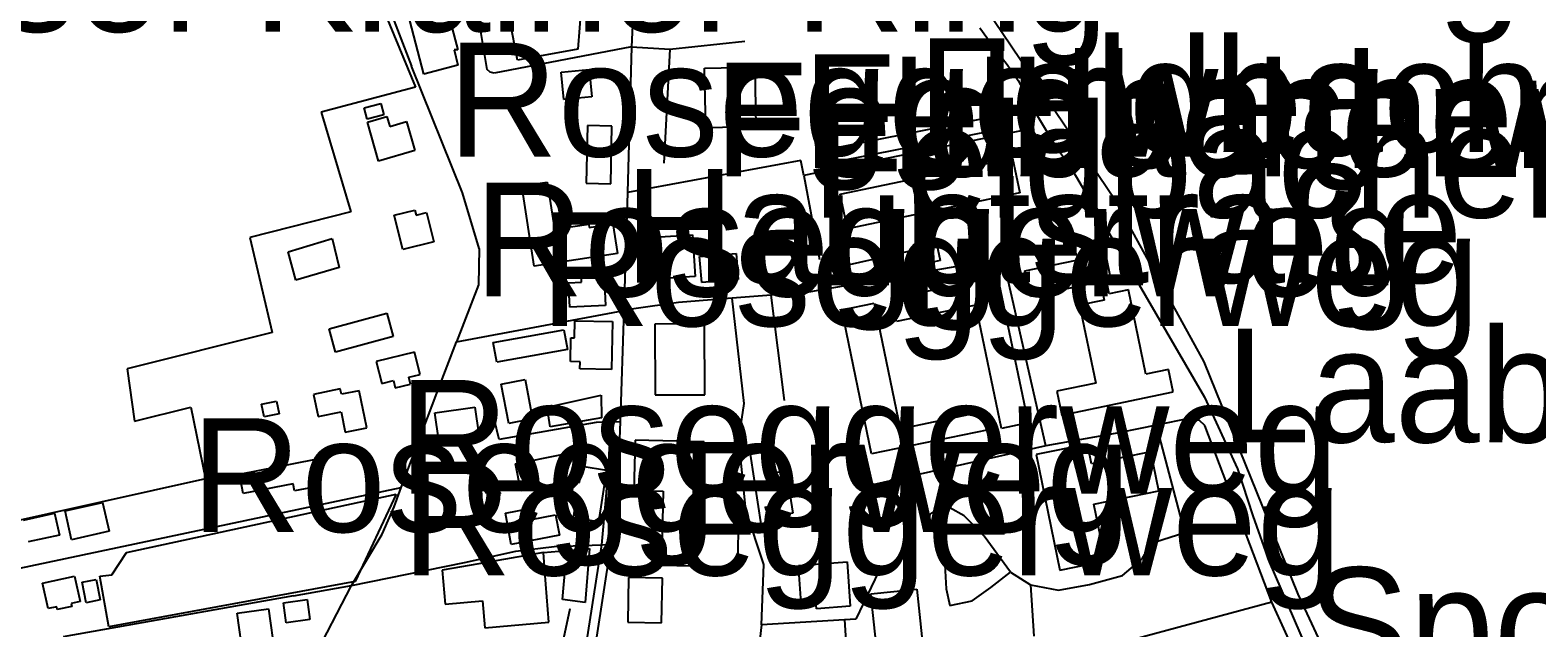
# Model space of a CAD drawing. Extents: x -3657 to 4700, y -7332 to 8131.
# Drawn here: x -2928 to -2353, y -2360 to -2132 of the extents above; entities that cross this region are included whole.
import ezdxf

# ---------------------------------------------------------------- set-up
doc = ezdxf.new("R2010")
doc.units = 0
for name, color, linetype in [('OSM_BUILDING_APARTMENTS', 9, 'CONTINUOUS'), ('OSM_BUILDING_COMMERCIAL', 9, 'CONTINUOUS'), ('OSM_BUILDING_DETACHED', 9, 'CONTINUOUS'), ('OSM_BUILDING_GARAGES', 9, 'CONTINUOUS'), ('OSM_BUILDING_HOUSE', 9, 'CONTINUOUS'), ('OSM_BUILDING_ROOF', 9, 'CONTINUOUS'), ('OSM_BUILDING_YES', 9, 'CONTINUOUS'), ('OSM_HIGHWAY_FOOTWAY', 8, 'CONTINUOUS'), ('OSM_HIGHWAY_PATH', 8, 'CONTINUOUS'), ('OSM_HIGHWAY_RESIDENTIAL', 8, 'CONTINUOUS'), ('OSM_HIGHWAY_SECONDARY', 8, 'CONTINUOUS'), ('OSM_HIGHWAY_SERVICE', 8, 'CONTINUOUS'), ('OSM_LABELS', 8, 'CONTINUOUS'), ('OSM_LANDUSE_FARMLAND', 3, 'CONTINUOUS'), ('OSM_WATERWAY_STREAM', 4, 'CONTINUOUS')]:
    doc.layers.add(name, color=color, linetype=linetype)

msp = doc.modelspace()

# ---------------------------------------------------------------- linework, layer by layer
at = {"layer": 'OSM_BUILDING_APARTMENTS'}
for p, q in [((-2777.692706, -2148.481241), (-2783.760275, -2125.163665)), ((-2767.393007, -2129.155563), (-2764.753615, -2139.29654)), ((-2764.753615, -2139.29654), (-2766.15674, -2139.29654)), ((-2766.15674, -2139.29654), (-2764.647432, -2145.078676)), ((-2764.647432, -2145.078676), (-2777.692706, -2148.481241)), ((-2618.942345, -2194.271312), (-2553.276078, -2180.560977)), ((-2553.276078, -2180.560977), (-2550.500165, -2193.859891)), ((-2616.166432, -2207.570225), (-2618.942345, -2194.271312)), ((-2550.500165, -2193.859891), (-2616.166432, -2207.570225)), ((-2599.268252, -2234.079096), (-2558.896164, -2225.66164)), ((-2558.896164, -2225.66164), (-2547.238847, -2281.54821)), ((-2597.417643, -2242.941331), (-2599.268252, -2234.079096)), ((-2618.259743, -2238.404578), (-2605.950163, -2235.869334)), ((-2606.936142, -2293.434947), (-2618.259743, -2238.404578)), ((-2605.950163, -2235.869334), (-2596.090363, -2283.783228)), ((-2567.178396, -2236.636579), (-2597.417643, -2242.941331)), ((-2557.379272, -2283.660913), (-2567.178396, -2236.636579)), ((-2596.090363, -2283.783228), (-2563.856402, -2277.15601)), ((-2563.856402, -2277.15601), (-2562.392601, -2284.272485)), ((-2562.392601, -2284.272485), (-2606.936142, -2293.434947)), ((-2547.238847, -2281.54821), (-2557.379272, -2283.660913))]:
    msp.add_line(p, q, dxfattribs=at)
at = {"layer": 'OSM_BUILDING_COMMERCIAL'}
for p, q in [((-2670.698709, -2243.753054), (-2689.62194, -2243.964325)), ((-2689.62194, -2243.964325), (-2689.523342, -2270.817899)), ((-2670.501513, -2270.929094), (-2670.698709, -2243.753054)), ((-2689.523342, -2270.817899), (-2670.501513, -2270.929094))]:
    msp.add_line(p, q, dxfattribs=at)
at = {"layer": 'OSM_BUILDING_DETACHED'}
for p, q in [((-2799.179485, -2166.839523), (-2791.769466, -2164.704581)), ((-2791.769466, -2164.704581), (-2790.684888, -2168.474089)), ((-2794.917017, -2181.661807), (-2799.179485, -2166.839523)), ((-2790.684888, -2168.474089), (-2784.238096, -2166.617134)), ((-2784.238096, -2166.617134), (-2781.060207, -2177.669909)), ((-2781.060207, -2177.669909), (-2794.917017, -2181.661807)), ((-2788.932877, -2202.310705), (-2781.08296, -2200.375913)), ((-2785.709481, -2215.387228), (-2788.932877, -2202.310705)), ((-2781.08296, -2200.375913), (-2780.597554, -2202.344064)), ((-2780.597554, -2202.344064), (-2776.653634, -2201.365548)), ((-2776.653634, -2201.365548), (-2773.908059, -2212.473921)), ((-2829.373225, -2216.321266), (-2812.566059, -2211.228538)), ((-2812.566059, -2211.228538), (-2809.94942, -2222.336911)), ((-2826.445623, -2227.118293), (-2829.373225, -2216.321266)), ((-2773.908059, -2212.473921), (-2785.709481, -2215.387228)), ((-2809.94942, -2222.336911), (-2826.445623, -2227.118293))]:
    msp.add_line(p, q, dxfattribs=at)
at = {"layer": 'OSM_BUILDING_GARAGES'}
for p, q in [((-2621.475555, -2176.76923), (-2560.541992, -2164.637864)), ((-2560.541992, -2164.637864), (-2559.495337, -2169.897384)), ((-2559.495337, -2169.897384), (-2620.428899, -2182.02875)), ((-2620.428899, -2182.02875), (-2621.475555, -2176.76923))]:
    msp.add_line(p, q, dxfattribs=at)
at = {"layer": 'OSM_BUILDING_HOUSE'}
for p, q in [((-2781.166389, -2254.561201), (-2795.781646, -2258.119439)), ((-2779.095831, -2263.089852), (-2781.166389, -2254.561201)), ((-2795.781646, -2258.119439), (-2793.733841, -2266.536895)), ((-2783.441727, -2264.146204), (-2779.095831, -2263.089852)), ((-2793.733841, -2266.536895), (-2789.24384, -2265.447184)), ((-2789.24384, -2265.447184), (-2788.568823, -2268.227058)), ((-2788.568823, -2268.227058), (-2782.789464, -2266.826001)), ((-2782.789464, -2266.826001), (-2783.441727, -2264.146204))]:
    msp.add_line(p, q, dxfattribs=at)
at = {"layer": 'OSM_BUILDING_ROOF'}
for p, q in [((-2626.746756, -2223.660131), (-2582.081863, -2213.685946)), ((-2582.081863, -2213.685946), (-2580.769751, -2219.568158)), ((-2580.769751, -2219.568158), (-2625.434644, -2229.542343)), ((-2625.434644, -2229.542343), (-2626.746756, -2223.660131))]:
    msp.add_line(p, q, dxfattribs=at)
at = {"layer": 'OSM_BUILDING_YES'}
for p, q in [((-2717.646525, -2122.750735), (-2718.951052, -2139.040792)), ((-2741.947139, -2143.24396), (-2744.859572, -2127.943538)), ((-2718.951052, -2139.040792), (-2741.947139, -2143.24396)), ((-2725.25374, -2147.713996), (-2714.620325, -2146.735481)), ((-2724.298098, -2158.166319), (-2725.25374, -2147.713996)), ((-2714.620325, -2146.735481), (-2713.664683, -2157.198923)), ((-2670.607696, -2146.201745), (-2651.510022, -2145.801443)), ((-2670.129875, -2168.985586), (-2670.607696, -2146.201745)), ((-2651.510022, -2145.801443), (-2651.032201, -2168.585284)), ((-2800.430921, -2161.357614), (-2794.052389, -2159.700809)), ((-2794.052389, -2159.700809), (-2792.91472, -2164.07077)), ((-2713.664683, -2157.198923), (-2724.298098, -2158.166319)), ((-2799.285667, -2165.738694), (-2800.430921, -2161.357614)), ((-2792.91472, -2164.07077), (-2799.285667, -2165.738694)), ((-2715.295342, -2168.162743), (-2715.720072, -2190.14598)), ((-2705.943701, -2168.351774), (-2715.295342, -2168.162743)), ((-2706.368431, -2190.323892), (-2705.943701, -2168.351774)), ((-2651.032201, -2168.585284), (-2670.129875, -2168.985586)), ((-2740.308896, -2191.157854), (-2730.585616, -2189.667842)), ((-2735.60653, -2221.825415), (-2740.308896, -2191.157854)), ((-2730.585616, -2189.667842), (-2727.824872, -2207.69254)), ((-2715.720072, -2190.14598), (-2706.368431, -2190.323892)), ((-2727.824872, -2207.69254), (-2714.794768, -2205.691031)), ((-2714.794768, -2205.691031), (-2714.582403, -2207.058728)), ((-2714.582403, -2207.058728), (-2705.572063, -2205.668792)), ((-2705.572063, -2205.668792), (-2703.842805, -2216.943957)), ((-2689.864643, -2210.717042), (-2675.226633, -2209.827482)), ((-2688.909001, -2226.584558), (-2689.864643, -2210.717042)), ((-2675.226633, -2209.827482), (-2674.270991, -2225.706118)), ((-2703.842805, -2216.943957), (-2735.60653, -2221.825415)), ((-2672.526564, -2218.111504), (-2658.631831, -2216.921718)), ((-2658.631831, -2216.921718), (-2657.789956, -2226.829186)), ((-2548.588881, -2223.560056), (-2517.758046, -2217.155228)), ((-2517.758046, -2217.155228), (-2515.72541, -2226.97374)), ((-2671.677105, -2228.018972), (-2672.526564, -2218.111504)), ((-2722.485411, -2228.085689), (-2717.50242, -2227.829941)), ((-2722.000006, -2237.48166), (-2722.485411, -2228.085689)), ((-2717.707201, -2223.771326), (-2709.05333, -2223.326546)), ((-2717.50242, -2227.829941), (-2717.707201, -2223.771326)), ((-2709.05333, -2223.326546), (-2708.363144, -2236.781132)), ((-2674.270991, -2225.706118), (-2688.909001, -2226.584558)), ((-2657.789956, -2226.829186), (-2671.677105, -2228.018972)), ((-2546.556246, -2233.367448), (-2548.588881, -2223.560056)), ((-2519.661746, -2227.785463), (-2546.556246, -2233.367448)), ((-2517.363654, -2227.307325), (-2519.661746, -2227.785463)), ((-2517.363654, -2227.307325), (-2519.661746, -2227.785463)), ((-2519.661746, -2227.785463), (-2518.220698, -2234.735146)), ((-2515.72541, -2226.97374), (-2517.363654, -2227.307325)), ((-2516.324583, -2232.333335), (-2517.363654, -2227.307325)), ((-2509.020746, -2230.821084), (-2516.324583, -2232.333335)), ((-2502.354005, -2262.967538), (-2509.020746, -2230.821084)), ((-2813.771988, -2245.665607), (-2791.799804, -2239.661081)), ((-2791.799804, -2239.661081), (-2789.357607, -2248.623392)), ((-2708.363144, -2236.781132), (-2722.000006, -2237.48166)), ((-2518.220698, -2234.735146), (-2527.633014, -2236.681057)), ((-2527.633014, -2236.681057), (-2521.459263, -2266.447939)), ((-2811.329792, -2254.616799), (-2813.771988, -2245.665607)), ((-2751.177429, -2250.936246), (-2724.229838, -2246.04367)), ((-2724.229838, -2246.04367), (-2722.872219, -2253.560447)), ((-2720.270749, -2249.179367), (-2720.149397, -2242.674463)), ((-2720.149397, -2242.674463), (-2705.784427, -2242.941331)), ((-2705.784427, -2242.941331), (-2706.125728, -2261.16618)), ((-2789.357607, -2248.623392), (-2811.329792, -2254.616799)), ((-2749.812226, -2258.453024), (-2751.177429, -2250.936246)), ((-2721.726965, -2258.186156), (-2721.560107, -2249.157128)), ((-2721.560107, -2249.157128), (-2720.270749, -2249.179367)), ((-2722.872219, -2253.560447), (-2749.812226, -2258.453024)), ((-2718.094008, -2258.252873), (-2721.726965, -2258.186156)), ((-2718.139515, -2260.94379), (-2718.094008, -2258.252873)), ((-2706.125728, -2261.16618), (-2718.139515, -2260.94379)), ((-2493.707719, -2261.16618), (-2502.354005, -2262.967538)), ((-2491.92537, -2269.772667), (-2493.707719, -2261.16618)), ((-2809.517106, -2268.61624), (-2819.703037, -2270.684465)), ((-2809.107545, -2270.662226), (-2809.517106, -2268.61624)), ((-2748.120891, -2266.737046), (-2739.072628, -2265.013524)), ((-2745.261549, -2281.792839), (-2748.120891, -2266.737046)), ((-2739.072628, -2265.013524), (-2736.213286, -2280.069317)), ((-2521.459263, -2266.447939), (-2536.317223, -2269.528038)), ((-2839.498481, -2274.465093), (-2833.802551, -2273.342024)), ((-2838.550424, -2279.302072), (-2839.498481, -2274.465093)), ((-2833.802551, -2273.342024), (-2832.854493, -2278.179004)), ((-2819.703037, -2270.684465), (-2817.988949, -2279.13528)), ((-2802.281529, -2269.283409), (-2809.107545, -2270.662226)), ((-2799.422188, -2283.416285), (-2802.281529, -2269.283409)), ((-2730.67663, -2275.532564), (-2710.024141, -2270.995811)), ((-2710.024141, -2270.995811), (-2709.872452, -2279.602299)), ((-2536.317223, -2269.528038), (-2534.436276, -2278.601544)), ((-2534.436276, -2278.601544), (-2491.92537, -2269.772667)), ((-2832.854493, -2278.179004), (-2838.550424, -2279.302072)), ((-2817.988949, -2279.13528), (-2809.175805, -2277.356161)), ((-2809.175805, -2277.356161), (-2807.62099, -2285.073089)), ((-2773.460576, -2277.767582), (-2758.162718, -2275.543684)), ((-2771.928515, -2288.297742), (-2773.460576, -2277.767582)), ((-2758.162718, -2275.543684), (-2756.638241, -2286.073843)), ((-2736.213286, -2280.069317), (-2745.261549, -2281.792839)), ((-2729.561714, -2283.104939), (-2730.67663, -2275.532564)), ((-2709.872452, -2279.602299), (-2729.561714, -2283.104939)), ((-2807.62099, -2285.073089), (-2799.422188, -2283.416285)), ((-2756.638241, -2286.073843), (-2771.928515, -2288.297742)), ((-2697.138142, -2288.130949), (-2697.585625, -2307.40103)), ((-2670.766969, -2288.753641), (-2697.138142, -2288.130949)), ((-2671.555753, -2322.456823), (-2670.766969, -2288.753641)), ((-2524.66749, -2289.632081), (-2544.258154, -2293.635098)), ((-2523.12026, -2297.226694), (-2524.66749, -2289.632081)), ((-2847.993078, -2301.162995), (-2819.483088, -2295.58101)), ((-2819.483088, -2295.58101), (-2817.503543, -2305.699748)), ((-2742.758677, -2297.204455), (-2725.064128, -2293.657337)), ((-2740.710872, -2307.467747), (-2742.758677, -2297.204455)), ((-2725.064128, -2293.657337), (-2723.008739, -2303.931749)), ((-2653.171019, -2293.501664), (-2645.396946, -2292.28964)), ((-2648.900967, -2321.022409), (-2653.171019, -2293.501664)), ((-2645.396946, -2292.28964), (-2644.115172, -2300.529184)), ((-2544.258154, -2293.635098), (-2535.247814, -2337.768365)), ((-2500.450305, -2292.600985), (-2523.12026, -2297.226694)), ((-2497.401351, -2307.545584), (-2500.450305, -2292.600985)), ((-2846.544446, -2308.557457), (-2847.993078, -2301.162995)), ((-2718.291204, -2304.33205), (-2717.312809, -2298.105134)), ((-2717.312809, -2298.105134), (-2707.961168, -2299.572907)), ((-2707.961168, -2299.572907), (-2711.055628, -2319.343365)), ((-2644.115172, -2300.529184), (-2639.518989, -2299.806417)), ((-2639.518989, -2299.806417), (-2637.000947, -2316.051996)), ((-2827.461941, -2304.821308), (-2846.544446, -2308.557457)), ((-2826.931029, -2307.545584), (-2827.461941, -2304.821308)), ((-2817.503543, -2305.699748), (-2826.931029, -2307.545584)), ((-2723.008739, -2303.931749), (-2740.710872, -2307.467747)), ((-2721.423587, -2310.058589), (-2720.475529, -2303.998465)), ((-2720.475529, -2303.998465), (-2718.291204, -2304.33205)), ((-2697.585625, -2307.40103), (-2686.360622, -2307.656779)), ((-2686.360622, -2307.656779), (-2687.028055, -2335.855812)), ((-2522.210125, -2312.616072), (-2497.401351, -2307.545584)), ((-2914.463298, -2315.162436), (-2900.121081, -2311.904425)), ((-2900.121081, -2311.904425), (-2897.618209, -2322.923842)), ((-2746.566076, -2316.018637), (-2737.343371, -2314.272877)), ((-2737.343371, -2314.272877), (-2736.554587, -2318.420447)), ((-2719.40612, -2310.381054), (-2721.423587, -2310.058589)), ((-2720.581712, -2317.853353), (-2719.40612, -2310.381054)), ((-2517.803553, -2334.210127), (-2522.210125, -2312.616072)), ((-2930.329991, -2318.720674), (-2918.429971, -2316.074235)), ((-2918.429971, -2316.074235), (-2916.594531, -2324.358257)), ((-2911.960425, -2326.181853), (-2914.463298, -2315.162436)), ((-2744.305907, -2327.927614), (-2746.566076, -2316.018637)), ((-2736.554587, -2318.420447), (-2727.460818, -2316.696926)), ((-2727.460818, -2316.696926), (-2725.989433, -2324.436093)), ((-2711.055628, -2319.343365), (-2720.581712, -2317.853353)), ((-2645.070814, -2320.421956), (-2648.900967, -2321.022409)), ((-2637.000947, -2316.051996), (-2645.541051, -2317.375215)), ((-2645.541051, -2317.375215), (-2645.070814, -2320.421956)), ((-2916.594531, -2324.358257), (-2928.494551, -2326.993576)), ((-2897.618209, -2322.923842), (-2911.960425, -2326.181853)), ((-2725.989433, -2324.436093), (-2744.305907, -2327.927614)), ((-2657.645851, -2322.790408), (-2671.555753, -2322.456823)), ((-2657.971983, -2336.54522), (-2657.645851, -2322.790408)), ((-2732.034248, -2331.07443), (-2756.638241, -2335.310957)), ((-2732.034248, -2331.07443), (-2714.47622, -2329.562179)), ((-2731.495752, -2338.335459), (-2732.034248, -2331.07443)), ((-2731.495752, -2338.335459), (-2732.034248, -2331.07443)), ((-2714.47622, -2329.562179), (-2716.106879, -2350.122121)), ((-2756.638241, -2335.310957), (-2770.692248, -2337.812843)), ((-2770.692248, -2337.812843), (-2769.546994, -2350.700335)), ((-2723.84303, -2337.490377), (-2731.495752, -2338.335459)), ((-2724.851763, -2348.898977), (-2723.84303, -2337.490377)), ((-2687.028055, -2335.855812), (-2657.971983, -2336.54522)), ((-2634.862129, -2335.933648), (-2616.295368, -2334.58819)), ((-2633.823058, -2350.222196), (-2634.862129, -2335.933648)), ((-2616.295368, -2334.58819), (-2615.066685, -2351.534297)), ((-2535.247814, -2337.768365), (-2517.803553, -2334.210127)), ((-2923.010985, -2342.738778), (-2910.800003, -2340.092339)), ((-2920.91009, -2352.423856), (-2923.010985, -2342.738778)), ((-2910.800003, -2340.092339), (-2908.706691, -2349.777417)), ((-2907.95583, -2342.327357), (-2902.548109, -2341.282124)), ((-2906.423768, -2350.166599), (-2907.95583, -2342.327357)), ((-2902.548109, -2341.282124), (-2901.023632, -2349.110247)), ((-2730.062288, -2357.572181), (-2731.495752, -2338.335459)), ((-2699.610676, -2340.570477), (-2699.944392, -2357.572181)), ((-2686.694338, -2340.826225), (-2699.610676, -2340.570477)), ((-2687.035639, -2357.827929), (-2686.694338, -2340.826225)), ((-2901.023632, -2349.110247), (-2906.423768, -2350.166599)), ((-2831.155574, -2350.166599), (-2822.152818, -2348.910096)), ((-2822.152818, -2348.910096), (-2821.090994, -2356.582546)), ((-2769.546994, -2350.700335), (-2755.273038, -2349.432712)), ((-2755.273038, -2349.432712), (-2754.362903, -2359.729363)), ((-2716.106879, -2350.122121), (-2724.851763, -2348.898977)), ((-2607.194014, -2346.85299), (-2589.681493, -2345.018274)), ((-2604.152645, -2375.908225), (-2607.194014, -2346.85299)), ((-2589.681493, -2345.018274), (-2586.640124, -2374.073508)), ((-2917.648771, -2351.712208), (-2920.91009, -2352.423856)), ((-2917.413653, -2352.813038), (-2917.648771, -2351.712208)), ((-2911.816321, -2351.589894), (-2917.413653, -2352.813038)), ((-2908.706691, -2349.777417), (-2912.059023, -2350.500184)), ((-2912.059023, -2350.500184), (-2911.816321, -2351.589894)), ((-2848.827369, -2354.169616), (-2836.851504, -2352.501692)), ((-2846.41551, -2371.527144), (-2848.827369, -2354.169616)), ((-2836.851504, -2352.501692), (-2834.439646, -2369.87034)), ((-2830.093749, -2357.827929), (-2831.155574, -2350.166599)), ((-2628.157465, -2349.810775), (-2633.823058, -2350.222196)), ((-2627.960269, -2352.468334), (-2628.157465, -2349.810775)), ((-2615.066685, -2351.534297), (-2627.960269, -2352.468334)), ((-2821.090994, -2356.582546), (-2830.093749, -2357.827929)), ((-2754.362903, -2359.729363), (-2730.062288, -2357.572181)), ((-2699.944392, -2357.572181), (-2687.035639, -2357.827929))]:
    msp.add_line(p, q, dxfattribs=at)
at = {"layer": 'OSM_HIGHWAY_FOOTWAY'}
for p, q in [((-2487.473292, -2323.435339), (-2498.387331, -2282.460008)), ((-2708.097688, -2309.736124), (-2706.679394, -2289.287377)), ((-2709.811776, -2328.049928), (-2708.097688, -2309.736124)), ((-2580.580139, -2313.583468), (-2584.774346, -2316.38558)), ((-2577.083703, -2314.006009), (-2580.580139, -2313.583468)), ((-2571.638059, -2317.086108), (-2577.083703, -2314.006009)), ((-2584.774346, -2316.38558), (-2585.335597, -2320.577629)), ((-2585.335597, -2320.577629), (-2582.256305, -2324.347137)), ((-2564.09152, -2324.769678), (-2571.638059, -2317.086108)), ((-2582.256305, -2324.347137), (-2579.184598, -2333.442882)), ((-2554.02694, -2338.468893), (-2564.09152, -2324.769678)), ((-2498.660372, -2326.893501), (-2487.473292, -2323.435339)), ((-2715.621474, -2365.622694), (-2709.811776, -2328.049928)), ((-2503.749546, -2333.409524), (-2501.102569, -2328.728217)), ((-2501.102569, -2328.728217), (-2498.660372, -2326.893501)), ((-2579.184598, -2333.442882), (-2578.486828, -2344.907079)), ((-2511.265747, -2339.792112), (-2503.749546, -2333.409524)), ((-2561.436959, -2344.339985), (-2554.02694, -2338.468893)), ((-2554.02694, -2338.468893), (-2546.343881, -2343.36147)), ((-2546.343881, -2343.36147), (-2535.687712, -2345.418576)), ((-2546.343881, -2343.36147), (-2545.08486, -2362.942896)), ((-2535.687712, -2345.418576), (-2523.878706, -2343.250275)), ((-2523.878706, -2343.250275), (-2511.265747, -2339.792112)), ((-2578.486828, -2344.907079), (-2577.083703, -2351.189592)), ((-2568.558768, -2349.521668), (-2561.436959, -2344.339985)), ((-2577.083703, -2351.189592), (-2568.558768, -2349.521668))]:
    msp.add_line(p, q, dxfattribs=at)
at = {"layer": 'OSM_HIGHWAY_PATH'}
for p, q in [((-2791.769466, -2121.060572), (-2782.410241, -2145.523456)), ((-2762.106638, -2334.832819), (-2742.57665, -2330.562933)), ((-2742.57665, -2330.562933), (-2727.931055, -2328.728217)), ((-2727.931055, -2328.728217), (-2709.811776, -2328.049928)), ((-2709.811776, -2328.049928), (-2706.459445, -2327.927614)), ((-2805.231885, -2343.672815), (-2762.106638, -2334.832819)), ((-2820.067091, -2372.349987), (-2805.231885, -2343.672815)), ((-2827.386097, -2347.597996), (-2915.107977, -2363.209764))]:
    msp.add_line(p, q, dxfattribs=at)
at = {"layer": 'OSM_HIGHWAY_RESIDENTIAL'}
for p, q in [((-2546.245283, -2169.33029), (-2632.768818, -2187.188195)), ((-2633.883734, -2181.450537), (-2699.959561, -2193.681979)), ((-2632.768818, -2187.188195), (-2633.883734, -2181.450537)), ((-2632.768818, -2187.188195), (-2626.845354, -2219.256812)), ((-2660.141139, -2233.956781), (-2680.626769, -2235.602466)), ((-2645.260426, -2232.833712), (-2660.141139, -2233.956781)), ((-2631.009223, -2231.755122), (-2645.260426, -2232.833712)), ((-2697.555287, -2238.093232), (-2701.468869, -2238.660327)), ((-2680.626769, -2235.602466), (-2697.555287, -2238.093232))]:
    msp.add_line(p, q, dxfattribs=at)
at = {"layer": 'OSM_HIGHWAY_SECONDARY'}
for p, q in [((-2697.289831, -2112.198336), (-2698.480591, -2138.084515)), ((-2698.480591, -2138.084515), (-2699.959561, -2193.681979)), ((-2699.959561, -2193.681979), (-2701.468869, -2238.660327)), ((-2701.468869, -2238.660327), (-2702.750643, -2281.11455)), ((-2702.750643, -2281.11455), (-2703.455998, -2297.638116)), ((-2703.455998, -2297.638116), (-2704.487485, -2309.502614)), ((-2704.487485, -2309.502614), (-2706.459445, -2327.927614)), ((-2706.724901, -2330.41838), (-2711.859581, -2363.376556)), ((-2706.459445, -2327.927614), (-2706.724901, -2330.41838))]:
    msp.add_line(p, q, dxfattribs=at)
at = {"layer": 'OSM_HIGHWAY_SERVICE'}
for p, q in [((-2753.483105, -2146.713242), (-2757.373934, -2123.896043)), ((-2683.819827, -2138.974075), (-2655.271915, -2135.905095)), ((-2698.480591, -2138.084515), (-2750.851297, -2148.181015)), ((-2698.480591, -2138.084515), (-2683.819827, -2138.974075)), ((-2683.819827, -2138.974075), (-2686.140673, -2182.506889)), ((-2762.895422, -2193.815413), (-2782.410241, -2145.523456)), ((-2752.330267, -2147.802952), (-2753.483105, -2146.713242)), ((-2750.851297, -2148.181015), (-2752.330267, -2147.802952)), ((-2756.524474, -2215.031405), (-2762.895422, -2193.815413)), ((-2756.524474, -2215.031405), (-2756.873359, -2228.964129)), ((-2556.840775, -2218.834271), (-2631.009223, -2231.755122)), ((-2540.564521, -2290.265892), (-2556.840775, -2218.834271)), ((-2756.873359, -2228.964129), (-2765.155591, -2250.64714)), ((-2655.522202, -2274.153747), (-2660.141139, -2233.956781)), ((-2640.20159, -2273.064037), (-2645.260426, -2232.833712)), ((-2765.155591, -2250.64714), (-2701.468869, -2238.660327)), ((-2772.375998, -2269.172214), (-2765.155591, -2250.64714)), ((-2786.2859, -2306.211245), (-2772.375998, -2269.172214)), ((-2748.886921, -2287.941918), (-2752.77775, -2272.107761)), ((-2657.539669, -2287.819604), (-2655.522202, -2274.153747)), ((-2486.024659, -2279.902525), (-2498.387331, -2282.460008)), ((-2481.959388, -2280.725367), (-2486.024659, -2279.902525)), ((-2711.980932, -2281.459254), (-2748.886921, -2287.941918)), ((-2709.675256, -2281.303581), (-2711.980932, -2281.459254)), ((-2702.750643, -2281.11455), (-2709.675256, -2281.303581)), ((-2512.676457, -2285.406674), (-2540.564521, -2290.265892)), ((-2505.152671, -2283.849945), (-2512.676457, -2285.406674)), ((-2498.387331, -2282.460008), (-2505.152671, -2283.849945)), ((-2479.919168, -2282.548964), (-2481.959388, -2280.725367)), ((-2454.33678, -2349.988687), (-2479.919168, -2282.548964)), ((-2654.900276, -2314.884449), (-2657.539669, -2287.819604)), ((-2540.564521, -2290.265892), (-2606.450737, -2305.266088)), ((-2946.492478, -2340.181295), (-2786.2859, -2306.211245)), ((-2788.9708, -2313.561229), (-2786.2859, -2306.211245)), ((-2793.589737, -2323.991313), (-2788.9708, -2313.561229)), ((-2647.983247, -2335.644542), (-2654.900276, -2314.884449)), ((-2805.231885, -2343.672815), (-2793.589737, -2323.991313)), ((-2648.893383, -2358.617413), (-2647.983247, -2335.644542)), ((-2827.386097, -2347.597996), (-2805.231885, -2343.672815)), ((-2604.243659, -2338.09083), (-2612.988543, -2356.404634)), ((-2722.030344, -2352.535051), (-2724.806257, -2365.578216)), ((-2454.33678, -2349.988687), (-2539.59371, -2372.93932)), ((-2434.859883, -2392.932168), (-2454.33678, -2349.988687)), ((-2648.893383, -2358.617413), (-2650.82742, -2374.518288)), ((-2617.266179, -2356.771578), (-2648.893383, -2358.617413)), ((-2612.988543, -2356.404634), (-2617.266179, -2356.771578)), ((-2617.266179, -2356.771578), (-2615.407986, -2387.494736))]:
    msp.add_line(p, q, dxfattribs=at)
at = {"layer": 'OSM_LANDUSE_FARMLAND'}
for p, q in [((-2801.280381, -2103.981031), (-2780.855426, -2153.518371)), ((-2513.814126, -2196.93999), (-2563.469594, -2123.373427)), ((-2780.855426, -2153.518371), (-2816.828526, -2163.003298)), ((-2816.828526, -2163.003298), (-2805.482172, -2201.031963)), ((-2480.184624, -2258.252873), (-2513.814126, -2196.93999)), ((-2805.482172, -2201.031963), (-2844.041574, -2210.783758)), ((-2844.041574, -2210.783758), (-2835.546977, -2247.12226)), ((-2835.546977, -2247.12226), (-2890.814947, -2260.94379)), ((-2890.814947, -2260.94379), (-2887.96319, -2280.858801)), ((-2444.355629, -2346.908588), (-2480.184624, -2258.252873)), ((-2887.96319, -2280.858801), (-2866.537086, -2275.554803)), ((-2866.537086, -2275.554803), (-2860.962507, -2302.953233)), ((-2860.962507, -2302.953233), (-2953.417091, -2323.546534)), ((-2891.065234, -2331.041072), (-2788.1896, -2308.72425)), ((-2788.1896, -2308.72425), (-2803.843928, -2342.104967)), ((-2896.563969, -2339.580842), (-2891.065234, -2331.041072)), ((-2901.243581, -2339.992263), (-2896.563969, -2339.580842)), ((-2897.785067, -2359.329061), (-2901.243581, -2339.992263)), ((-2803.843928, -2342.104967), (-2897.785067, -2359.329061)), ((-2419.84265, -2399.103486), (-2444.355629, -2346.908588))]:
    msp.add_line(p, q, dxfattribs=at)
at = {"layer": 'OSM_WATERWAY_STREAM'}
for p, q in [((-2565.684257, -2130.856845), (-2559.662195, -2139.051911)), ((-2559.662195, -2139.051911), (-2555.232869, -2144.889645)), ((-2555.232869, -2144.889645), (-2551.053831, -2150.90529)), ((-2551.053831, -2150.90529), (-2544.151971, -2163.603751)), ((-2544.151971, -2163.603751), (-2536.522003, -2176.313331)), ((-2536.522003, -2176.313331), (-2532.176107, -2182.340096)), ((-2532.176107, -2182.340096), (-2528.505228, -2188.455817)), ((-2528.505228, -2188.455817), (-2480.010182, -2271.718578)), ((-2480.010182, -2271.718578), (-2467.42756, -2299.061411)), ((-2467.42756, -2299.061411), (-2461.564771, -2317.008272)), ((-2461.564771, -2317.008272), (-2455.360682, -2334.610429)), ((-2455.360682, -2334.610429), (-2430.589831, -2391.753502))]:
    msp.add_line(p, q, dxfattribs=at)

# ---------------------------------------------------------------- texts
at = {"layer": 'OSM_LABELS'}
for s, p in [('Grabenweg', (-2659.080592, -2123.75251)), ('Josef-Krainer-Ring', (-3000.781386, -2132.355252)), ('Roseggerweg', (-2768.503046, -2179.938617)), ('Feldbacherweg', (-2589.50705, -2178.259242)), ('Feldbacherweg', (-2666.921647, -2187.566258)), ('Feldbacherweg', (-2633.326276, -2184.319366)), ('Feldbacherweg', (-2629.807086, -2203.222503)), ('Hauptstraße', (-2701.115278, -2228.123076)), ('Roseggerweg', (-2758.527929, -2233.295817)), ('Roseggerweg', (-2733.31223, -2244.653733)), ('Laabach', (-2472.052522, -2289.011075)), ('Roseggerweg', (-2787.169612, -2308.630429)), ('Roseggerweg', (-2866.389189, -2323.19627)), ('Roseggerweg', (-2786.059628, -2339.742805)), ('Sportplatzgasse', (-2440.655756, -2380.153183))]:
    msp.add_text(s, height=43.418293, dxfattribs=at).set_placement(p)

doc.saveas('drawing.dxf')
